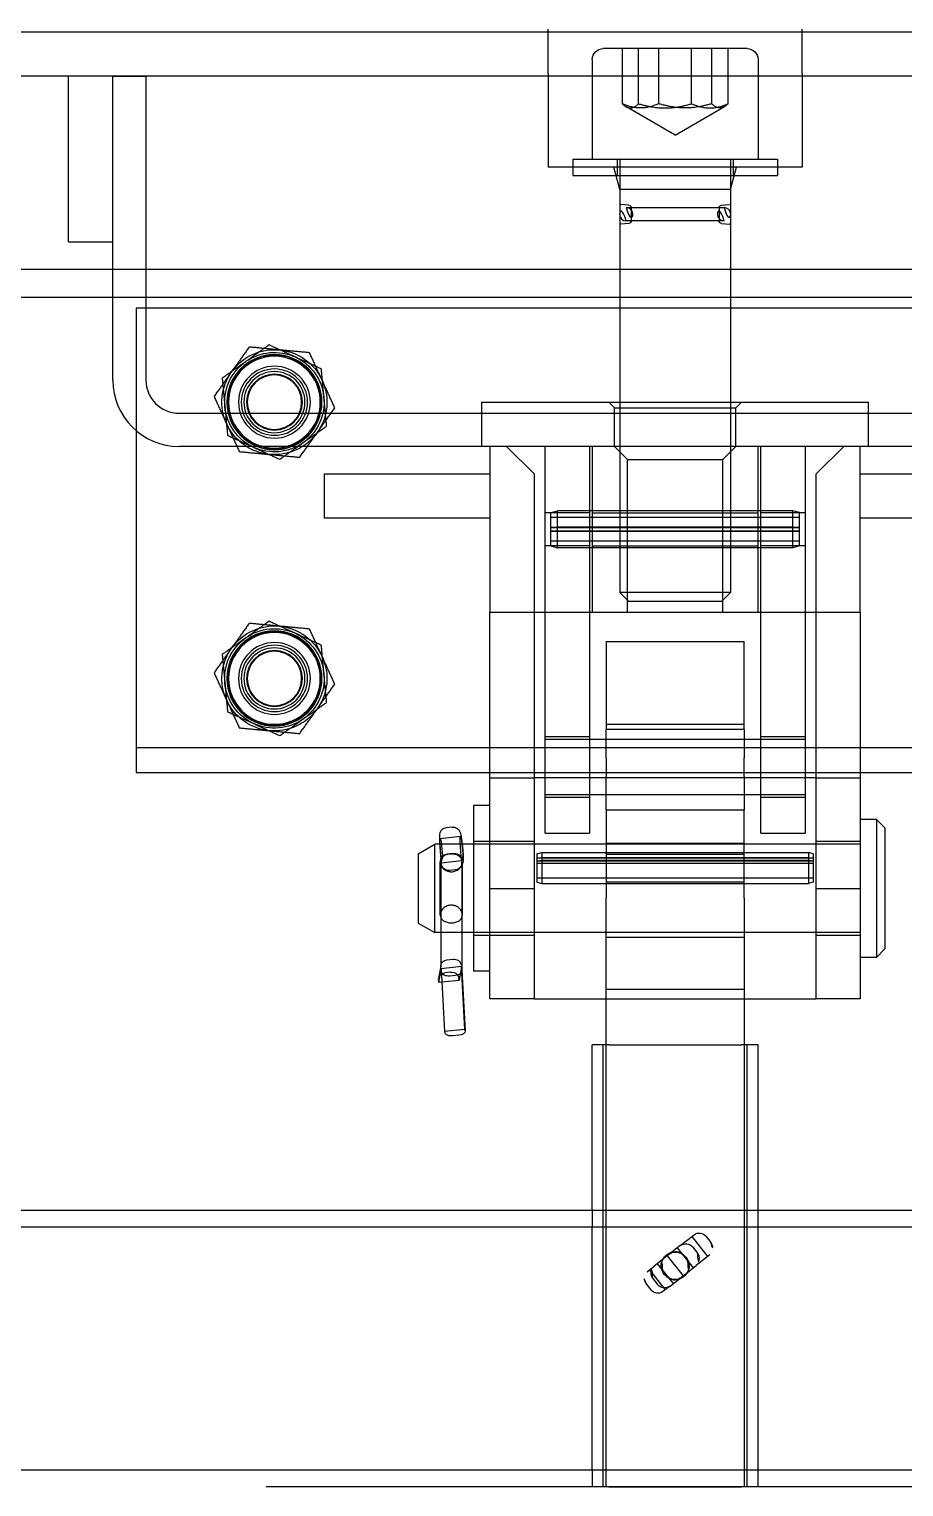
# Model space of a CAD drawing. Header units: millimetres. Extents: x 400408 to 401334, y 4543945 to 4544229.
# Drawn here: x 401236.2562 to 401236.4144, y 4543998.917 to 4543999.1807 of the extents above; entities that cross this region are included whole.
import ezdxf

# ---------------------------------------------------------------- set-up
doc = ezdxf.new("R2010")
doc.units = ezdxf.units.MM
doc.layers.add('görünüş prota', color=4, linetype='Continuous')
doc.layers.add('kiris prota', color=6, linetype='Continuous')

# ---------------------------------------------------------------- blocks, each defined once
blk = doc.blocks.new('Z317626Zaviranipudorys')
at = {"layer": 'görünüş prota', "color": 253, "ltscale": 12.25189876556396}
for p, q in [((463.0032519724082, 8945.488225658737), (463.0032519724082, 8953.488225658737)), ((509.0032519724082, 8945.488225658739), (509.0032519724082, 8953.488225658739)), ((471.0032519725646, 8947.98822565874), (471.0032519725683, 8929.98822565874)), ((473.0032519725646, 8949.98822565874), (499.0032519725646, 8949.98822565874)), ((476.4160564391314, 8939.988225658739), (476.4160564391314, 8949.98822565874)), ((479.3891429170253, 8939.988225658739), (479.3891429170253, 8949.98822565874)), ((483.0301654946743, 8939.98822565874), (483.0301654946743, 8949.98822565874)), ((488.9763384504622, 8939.98822565874), (488.9763384504622, 8949.98822565874)), ((492.6173610281112, 8939.98822565874), (492.6173610281112, 8949.98822565874)), ((495.5904475060015, 8949.98822565874), (495.5904475060051, 8939.98822565874)), ((501.0032519725683, 8947.98822565874), (501.0032519725683, 8929.98822565874)), ((463.0032519724118, 8945.488225658737), (463.0032519724118, 8928.488225658737)), ((509.0032519724118, 8945.488225658737), (509.0032519724118, 8928.488225658739)), ((486.0032519725683, 8934.321558992073), (477.0842171376644, 8939.470966154917)), ((486.0032519725683, 8934.321558992073), (494.9222868074721, 8939.470966154917)), ((504.5032519725683, 8929.98822565874), (467.5032519725683, 8929.98822565874)), ((467.5032519725683, 8929.98822565874), (467.5032519725683, 8926.988225658739)), ((475.5032519725683, 8929.98822565874), (475.5032519725683, 8926.988225658739)), ((476.0032519725683, 8929.888225658739), (476.0032519725683, 8921.950843653773)), ((496.0032519725683, 8929.888225658739), (496.0032519725683, 8921.950843653773)), ((496.5032519725683, 8929.98822565874), (496.5032519725683, 8926.98822565874)), ((504.5032519725683, 8929.98822565874), (504.5032519725683, 8926.98822565874)), ((463.0032519724118, 8928.488225658737), (509.0032519724118, 8928.488225658737)), ((504.5032519725683, 8926.98822565874), (467.5032519725683, 8926.98822565874)), ((476.0032519724118, 8924.488225658739), (474.9314552026844, 8928.488225658737)), ((496.0032519724118, 8924.488225658739), (497.0750487421319, 8928.488225658737)), ((476.0032519724118, 8924.488225658739), (496.0032519724118, 8924.488225658739)), ((476.0032519724118, 8924.488225658739), (476.0032519724118, 8905.488225658739)), ((496.0032519724118, 8924.488225658739), (496.0032519724118, 8905.488225658739)), ((477.5968298439402, 8921.628157420777), (476.1858208240155, 8921.751604714153)), ((494.4096741011963, 8921.628157420777), (495.8206831211173, 8921.751604714153)), ((494.8532519725668, 8921.188225658738), (477.1532519725661, 8921.188225658738)), ((478.0532519725675, 8921.130060071731), (478.0532519725675, 8918.846391245748)), ((493.953251972569, 8921.130060071731), (493.953251972569, 8918.846391245748)), ((476.0032519725683, 8918.025607663709), (476.0032519725683, 8905.488225658739)), ((477.5968298439402, 8918.348293896703), (476.1858208240155, 8918.224846603327)), ((477.1532519725661, 8918.78822565874), (494.8532519725668, 8918.78822565874)), ((494.4096741011963, 8918.348293896703), (495.8206831211173, 8918.224846603327)), ((496.0032519725683, 8918.025607663709), (496.0032519725683, 8905.488225658739)), ((476.0032519725683, 8905.488225658739), (476.0032519725683, 8885.98822565874)), ((496.0032519725683, 8905.488225658739), (496.0032519725683, 8885.98822565874)), ((388.5032519725683, 8902.988225658739), (462.2532519724191, 8902.988225658739)), ((462.2532519724191, 8902.988225658739), (468.2532519724191, 8902.988225658739)), ((468.2532519724191, 8902.988225658739), (476.0032519725683, 8902.98822565874)), ((476.0032519725683, 8902.98822565874), (496.0032519725683, 8902.98822565874)), ((496.0032519725683, 8902.98822565874), (583.5032519725683, 8902.98822565874)), ((583.5032519725683, 8902.98822565874), (583.5032519725683, 8818.98822565874)), ((460.2218789390135, 8885.98822565874), (451.0032519725683, 8885.98822565874)), ((451.0032519725683, 8884.488225658739), (451.0032519725683, 8885.98822565874)), ((467.3775497030583, 8885.98822565874), (460.2218789390135, 8885.98822565874)), ((521.0032519725683, 8885.98822565874), (467.3775497030583, 8885.98822565874)), ((475.0032519725683, 8884.98822565874), (474.0032519725683, 8885.98822565874)), ((497.0032519725683, 8884.98822565874), (475.0032519725683, 8884.98822565874)), ((475.0032519725683, 8877.98822565874), (475.0032519725683, 8884.98822565874)), ((476.0032519725683, 8885.98822565874), (476.0032519725683, 8851.52185065874)), ((496.0032519725683, 8885.98822565874), (496.0032519725683, 8851.52185065874)), ((497.0032519725683, 8884.98822565874), (498.0032519725683, 8885.98822565874)), ((497.0032519725683, 8877.98822565874), (497.0032519725683, 8884.98822565874)), ((521.0032519725683, 8877.98822565874), (521.0032519725683, 8885.98822565874)), ((451.0032519725683, 8878.488225658739), (451.0032519725683, 8884.488225658739)), ((451.0032519725683, 8877.988225658739), (451.0032519725683, 8878.488225658739)), ((451.0032519725683, 8877.988225658739), (452.5032519725683, 8877.988225658739)), ((452.5032519725683, 8877.988225658739), (519.5032519725683, 8877.98822565874)), ((452.5032519725683, 8847.988225658739), (452.5032519725683, 8877.988225658739)), ((455.5032519725683, 8877.988225658739), (460.5032519725683, 8872.988225658739)), ((462.5032519725683, 8877.988225658739), (462.5032519725683, 8847.98822565874)), ((470.5032519725683, 8847.98822565874), (470.5032519725683, 8877.98822565874)), ((471.0032519725683, 8847.988225658739), (471.0032519725683, 8877.988225658739)), ((477.3562519725674, 8875.63522565874), (475.0032519725683, 8877.988225658739)), ((494.6502519725691, 8875.63522565874), (497.0032519725683, 8877.98822565874)), ((501.0032519725683, 8877.98822565874), (501.0032519725683, 8847.98822565874)), ((501.5032519725683, 8877.988225658739), (501.5032519725683, 8847.98822565874)), ((509.5032519725683, 8847.98822565874), (509.5032519725683, 8877.98822565874)), ((511.5032519725683, 8872.98822565874), (516.5032519725683, 8877.98822565874)), ((519.5032519725683, 8877.98822565874), (519.5032519725683, 8847.98822565874)), ((519.5032519725683, 8877.98822565874), (521.0032519725683, 8877.98822565874)), ((494.6502519725691, 8875.63522565874), (477.3562519725674, 8875.63522565874)), ((477.3562519725674, 8847.988225658739), (477.3562519725674, 8875.63522565874)), ((494.6502519725691, 8847.98822565874), (494.6502519725691, 8875.63522565874)), ((452.5032519725683, 8872.988225658739), (422.5032519725683, 8872.988225658739)), ((460.5032519725683, 8847.988225658739), (460.5032519725683, 8872.988225658739)), ((511.5032519725683, 8872.98822565874), (511.5032519725683, 8847.98822565874)), ((549.5032519725683, 8872.98822565874), (519.5032519725683, 8872.98822565874)), ((549.5032519725683, 8872.98822565874), (549.5032519725683, 8864.98822565874)), ((463.5032519725683, 8866.016686627823), (464.703251972569, 8866.33822565874)), ((464.703251972569, 8859.638225658739), (464.703251972569, 8866.33822565874)), ((464.703251972569, 8866.33822565874), (507.3032519725675, 8866.338225658741)), ((507.3032519725675, 8859.63822565874), (507.3032519725675, 8866.338225658741)), ((508.5032519725683, 8866.016686627823), (507.3032519725675, 8866.338225658741)), ((422.5032519725683, 8864.988225658739), (452.5032519725683, 8864.988225658739)), ((462.5032519725683, 8865.98822565874), (470.5032519725683, 8865.98822565874)), ((463.5032519725683, 8859.959764689658), (463.5032519725683, 8866.016686627823)), ((463.5032519725683, 8865.138225658739), (508.5032519725683, 8865.13822565874)), ((501.0032519725683, 8865.98822565874), (471.0032519725683, 8865.988225658739)), ((501.5032519725683, 8865.98822565874), (509.5032519725683, 8865.98822565874)), ((508.5032519725683, 8859.959764689658), (508.5032519725683, 8866.016686627823)), ((519.5032519725683, 8864.98822565874), (549.5032519725683, 8864.98822565874)), ((464.703251972569, 8863.408092279697), (463.5032519725683, 8863.367792725541)), ((463.5032519725683, 8863.25769229607), (508.5032519725683, 8863.25769229607)), ((508.5032519725683, 8862.71875902141), (463.5032519725683, 8862.718759021409)), ((463.5032519725683, 8862.608658591938), (464.703251972569, 8862.568359037783)), ((463.5032519725683, 8860.83822565874), (508.5032519725683, 8860.83822565874)), ((507.3032519725675, 8863.408092279697), (464.703251972569, 8863.408092279697)), ((464.703251972569, 8862.568359037783), (507.3032519725675, 8862.568359037785)), ((508.5032519725683, 8863.367792725541), (507.3032519725675, 8863.408092279697)), ((507.3032519725675, 8862.568359037785), (508.5032519725683, 8862.608658591938)), ((462.5032519725683, 8859.98822565874), (470.5032519725683, 8859.98822565874)), ((463.5032519725683, 8859.959764689658), (464.703251972569, 8859.638225658739)), ((464.703251972569, 8859.638225658739), (507.3032519725675, 8859.63822565874)), ((501.0032519725683, 8859.98822565874), (471.0032519725683, 8859.988225658739)), ((501.5032519725683, 8859.98822565874), (509.5032519725683, 8859.98822565874)), ((508.5032519725683, 8859.959764689658), (507.3032519725675, 8859.63822565874)), ((476.0032519725683, 8851.52185065874), (496.0032519725683, 8851.52185065874)), ((477.5368769725683, 8849.98822565874), (476.0032519725683, 8851.52185065874)), ((494.4696269725682, 8849.98822565874), (496.0032519725683, 8851.52185065874)), ((452.5032519725683, 8847.988225658739), (452.5032519725683, 8797.988225658739)), ((519.5032519725683, 8847.98822565874), (452.5032519725683, 8847.988225658739)), ((460.5032519725683, 8797.988225658739), (460.5032519725683, 8847.988225658739)), ((462.5032519725683, 8847.98822565874), (462.5032519725683, 8807.98822565874)), ((470.5032519725683, 8807.98822565874), (470.5032519725683, 8847.98822565874)), ((494.4696269725682, 8849.98822565874), (477.5368769725683, 8849.98822565874)), ((501.5032519725683, 8847.98822565874), (501.5032519725683, 8807.98822565874)), ((509.5032519725683, 8807.98822565874), (509.5032519725683, 8847.98822565874)), ((511.5032519725683, 8847.98822565874), (511.5032519725683, 8797.98822565874)), ((519.5032519725683, 8797.98822565874), (519.5032519725683, 8847.98822565874)), ((473.5032519725683, 8832.789212646412), (473.5032519725683, 8842.695924246076)), ((498.5032519725683, 8842.695924246076), (473.5032519725683, 8842.695924246076)), ((498.5032519725683, 8842.695924246076), (498.5032519725683, 8832.789212646412)), ((473.5032519725683, 8826.770554966344), (473.5032519725683, 8832.789212646412)), ((498.5032519725683, 8832.789212646412), (498.5032519725683, 8826.770554966346)), ((498.5032519725683, 8827.695924246078), (473.5032519725683, 8827.695924246078)), ((473.5032519725683, 8826.770554966344), (498.5032519725683, 8826.770554966346)), ((473.5032519725683, 8826.770554966344), (473.5032519725683, 8824.98822565874)), ((498.5032519725683, 8824.98822565874), (498.5032519725683, 8826.770554966344)), ((470.5032519725683, 8825.48822565874), (462.5032519725683, 8825.48822565874)), ((470.5032519725719, 8824.98822565874), (462.5032519725683, 8824.988225658739)), ((501.5032519725683, 8824.98822565874), (470.5032519725719, 8824.98822565874)), ((473.5032519725683, 8824.98822565874), (473.5032519725683, 8821.65044619775)), ((498.5032519725683, 8821.65044619775), (498.5032519725683, 8824.98822565874)), ((509.5032519725683, 8825.48822565874), (501.5032519725683, 8825.48822565874)), ((509.5032519725683, 8824.98822565874), (501.5032519725683, 8824.98822565874)), ((583.5032519725719, 8823.488225658737), (388.5032519725719, 8823.488225658733)), ((473.5032519725683, 8818.229848928195), (473.5032519725683, 8821.65044619775)), ((498.5032519725683, 8821.65044619775), (498.5032519725683, 8818.229848928197)), ((452.5032519725719, 8818.98822565874), (388.5032519725719, 8818.988225658739)), ((460.5032519725719, 8818.98822565874), (452.5032519725719, 8818.98822565874)), ((462.5032519725683, 8818.98822565874), (460.5032519725719, 8818.98822565874)), ((509.5032519725719, 8818.98822565874), (462.5032519725683, 8818.98822565874)), ((511.5032519725719, 8818.98822565874), (509.5032519725719, 8818.98822565874)), ((519.5032519725683, 8818.98822565874), (511.5032519725719, 8818.98822565874)), ((583.5032519725683, 8818.98822565874), (519.5032519725683, 8818.98822565874)), ((460.5032519725683, 8817.98822565874), (452.5032519725683, 8817.988225658739)), ((460.5032519725719, 8817.98822565874), (462.5032519725719, 8817.98822565874)), ((462.5032519725719, 8817.98822565874), (509.5032519725719, 8817.98822565874)), ((473.5032519725683, 8818.229848928195), (473.5032519725683, 8814.98822565874)), ((498.5032519725683, 8814.98822565874), (498.5032519725683, 8818.229848928197)), ((509.5032519725719, 8817.98822565874), (511.5032519725683, 8817.98822565874)), ((519.5032519725683, 8817.98822565874), (511.5032519725683, 8817.98822565874)), ((470.5032519725719, 8814.98822565874), (462.5032519725683, 8814.98822565874)), ((470.5032519725683, 8814.48822565874), (462.5032519725683, 8814.48822565874)), ((501.5032519725683, 8814.98822565874), (470.5032519725719, 8814.98822565874)), ((473.5032519725683, 8814.98822565874), (473.5032519725683, 8812.229848928195)), ((498.5032519725683, 8812.229848928197), (498.5032519725683, 8814.98822565874)), ((509.5032519725683, 8814.98822565874), (501.5032519725683, 8814.98822565874)), ((509.5032519725683, 8814.48822565874), (501.5032519725683, 8814.48822565874)), ((473.5032519725683, 8796.229848928197), (473.5032519725683, 8812.229848928197)), ((498.5032519725683, 8812.229848928197), (473.5032519725683, 8812.229848928195)), ((498.5032519725683, 8812.229848928197), (498.5032519725683, 8796.229848928197)), ((519.5032519725683, 8812.98822565874), (522.5032519725683, 8812.98822565874)), ((522.5032519725683, 8812.98822565874), (522.5032519725719, 8782.98822565874)), ((448.0032519725719, 8808.888225658739), (449.6032519725704, 8810.48822565874)), ((448.0032519725719, 8787.08822565874), (448.0032519725719, 8808.888225658739)), ((449.6032519725704, 8810.48822565874), (449.6032519725704, 8785.488225658739)), ((449.6032519725704, 8810.488225658739), (452.5032519725719, 8810.488225658739)), ((526.3297472939339, 8809.072315296313), (527.4308033718189, 8808.959532604858)), ((452.5032519725683, 8806.488225658739), (460.5032519725683, 8806.488225658739)), ((452.5032519725719, 8805.988225658739), (460.5032519725683, 8805.988225658739)), ((460.5032519725683, 8805.988225658739), (473.5032519725683, 8805.98822565874)), ((470.5032519725683, 8807.98822565874), (462.5032519725683, 8807.98822565874)), ((498.5032519725683, 8806.195924246078), (473.5032519725683, 8806.195924246078)), ((473.5032519725683, 8805.98822565874), (498.5032519725683, 8805.98822565874)), ((498.5032519725683, 8805.98822565874), (511.5032519725683, 8805.98822565874)), ((509.5032519725683, 8807.98822565874), (501.5032519725683, 8807.98822565874)), ((511.5032519725683, 8806.48822565874), (519.5032519725683, 8806.48822565874)), ((511.5032519725683, 8805.98822565874), (522.5032519725683, 8805.98822565874)), ((519.5032519725683, 8806.48822565874), (522.5032519725683, 8806.48822565874)), ((522.5032519725683, 8805.98822565874), (524.5322016414757, 8805.98822565874)), ((524.5322016414757, 8805.98822565874), (528.6001474357472, 8805.98822565874)), ((524.6681585094266, 8802.954705700442), (524.8797337177348, 8806.376317918513)), ((524.8566701895761, 8807.363524665718), (528.5268571158667, 8806.987582360876)), ((528.5499206440254, 8806.000375613672), (528.3383454357136, 8802.578763395599)), ((528.6124627260579, 8806.170544950272), (528.4178531119978, 8803.28948522166)), ((528.6001474357472, 8805.98822565874), (529.5032519725683, 8805.98822565874)), ((529.5032519725719, 8789.98822565874), (529.5032519725683, 8805.98822565874)), ((532.5032519725683, 8804.256174851173), (529.5032519725719, 8805.98822565874)), ((461.0032519725719, 8804.25476997289), (461.9032519725697, 8804.495924246077)), ((461.0032519725719, 8804.25476997289), (461.0032519725719, 8799.137078519265)), ((461.9032519725697, 8803.608829923916), (461.0032519725719, 8803.444078003053)), ((511.0032519725719, 8803.495924246077), (461.0032519725719, 8803.495924246077)), ((461.0032519725719, 8802.924455294282), (461.9032519725697, 8803.040236214136)), ((461.0032519725719, 8802.925649324687), (511.0032519725719, 8802.925649324688)), ((461.9032519725697, 8804.495924246077), (461.9032519725697, 8798.895924246077)), ((510.1032519725704, 8804.495924246077), (461.9032519725697, 8804.495924246077)), ((510.1032519725704, 8803.608829923916), (461.9032519725697, 8803.608829923916)), ((461.9032519725697, 8803.040236214136), (510.1032519725704, 8803.040236214138)), ((498.5032519725683, 8804.195924246078), (473.5032519725683, 8804.195924246076)), ((510.1032519725704, 8804.495924246077), (510.1032519725704, 8798.895924246077)), ((511.0032519725683, 8804.25476997289), (510.1032519725704, 8804.495924246077)), ((511.0032519725719, 8803.444078003053), (510.1032519725704, 8803.608829923916)), ((510.1032519725704, 8803.040236214138), (511.0032519725719, 8802.924455294282)), ((511.0032519725719, 8804.25476997289), (511.0032519725719, 8799.137078519267)), ((524.4565833011147, 8803.719150615465), (524.6681585094266, 8802.954705700442)), ((524.5032519725719, 8793.209716769461), (524.5032519725719, 8802.76673454802)), ((524.6681585094266, 8802.954705700442), (528.3383454357136, 8802.578763395599)), ((526.1870996608741, 8804.294885094743), (527.2881557387591, 8804.18210240329)), ((528.3383454357136, 8802.578763395599), (528.1267702274017, 8803.343208310624)), ((528.4190927296877, 8803.326230393013), (528.4190927296877, 8803.307836897759)), ((528.4190927296877, 8803.307836897759), (528.4190927296877, 8802.294008640018)), ((528.5032519725719, 8793.209716769461), (528.5032519725683, 8802.76673454802)), ((532.5032519725683, 8804.25617485117), (532.5032519725719, 8791.720276466309)), ((511.0032519725719, 8802.560124796973), (461.0032519725719, 8802.560124796972)), ((524.5031171452902, 8802.495179740392), (524.6891407303701, 8802.07749534779)), ((524.5874112154488, 8802.555957563869), (524.5874112154488, 8802.30591171032)), ((524.5874112154488, 8802.30591171032), (524.5874112154488, 8802.29400864002)), ((524.5874112154488, 8802.29400864002), (524.5874112154488, 8789.98822565874)), ((525.7183482063774, 8801.35136669275), (526.819404284266, 8801.238584001298)), ((528.4190927296877, 8802.294008640018), (528.4190927296877, 8789.98822565874)), ((460.5032519725683, 8797.988225658739), (452.5032519725683, 8797.988225658739)), ((452.5032519725683, 8797.988225658739), (452.5032519725719, 8777.98822565874)), ((460.5032519725683, 8777.98822565874), (460.5032519725683, 8797.988225658739)), ((511.0032519725719, 8799.895924246077), (461.0032519725719, 8799.895924246077)), ((461.0032519725719, 8799.137078519265), (461.9032519725697, 8798.895924246077)), ((510.1032519725704, 8798.895924246077), (461.9032519725697, 8798.895924246077)), ((498.5032519725683, 8799.195924246078), (473.5032519725683, 8799.195924246078)), ((511.0032519725683, 8799.137078519267), (510.1032519725704, 8798.895924246077)), ((519.5032519725683, 8797.98822565874), (511.5032519725683, 8797.98822565874)), ((511.5032519725683, 8797.98822565874), (511.5032519725683, 8777.98822565874)), ((519.5032519725683, 8777.98822565874), (519.5032519725683, 8797.98822565874)), ((452.5032519725719, 8789.98822565874), (460.5032519725719, 8789.98822565874)), ((460.5032519725719, 8789.98822565874), (473.5032519725719, 8789.98822565874)), ((473.5032519725719, 8789.98822565874), (498.5032519725719, 8789.98822565874)), ((498.5032519725719, 8789.98822565874), (511.5032519725683, 8789.98822565874)), ((511.5032519725683, 8789.98822565874), (522.5032519725683, 8789.98822565874)), ((522.5032519725683, 8789.98822565874), (529.5032519725719, 8789.98822565874)), ((524.5874112154488, 8789.98822565874), (524.5874112154488, 8783.142588408104)), ((528.4190927296877, 8789.98822565874), (528.4190927296877, 8783.912861237248)), ((532.5032519725683, 8791.720276466309), (529.5032519725719, 8789.98822565874)), ((448.0032519725719, 8787.08822565874), (449.6032519725704, 8785.488225658739)), ((452.5032519725683, 8789.488225658739), (460.5032519725719, 8789.488225658739)), ((498.5032519725683, 8789.195924246078), (473.5032519725719, 8789.195924246078)), ((511.5032519725683, 8789.48822565874), (519.5032519725683, 8789.48822565874)), ((519.5032519725683, 8789.48822565874), (522.5032519725719, 8789.48822565874)), ((449.6032519725704, 8785.488225658739), (452.5032519725719, 8785.488225658739)), ((527.2881557387591, 8785.068066846172), (526.1870996608741, 8785.180849537623)), ((519.5032519725719, 8782.98822565874), (522.5032519725719, 8782.98822565874)), ((524.5874112154488, 8783.159271902354), (523.9959760976999, 8772.166985247695)), ((524.0557132782342, 8772.457894012045), (524.6681585094266, 8783.84067014332)), ((524.5883075669772, 8783.175931300135), (524.5874112154488, 8783.159271902354)), ((524.6681585094266, 8783.84067014332), (525.0864548502504, 8781.319676180774)), ((524.6681585094266, 8783.84067014332), (528.3383454357136, 8783.46472783848)), ((525.0864548502504, 8781.319676180774), (525.1376278623648, 8781.733451429098)), ((525.7183482063774, 8782.23733113563), (526.819404284266, 8782.124548444177)), ((526.5753974416039, 8782.840651296923), (527.6764535194889, 8782.727868605469)), ((528.3383454357136, 8783.46472783848), (527.7259002045248, 8772.081951707203)), ((528.7566417765411, 8780.943733875933), (528.3383454357136, 8783.46472783848)), ((528.4045937565897, 8784.0888211511), (528.4190927296877, 8784.001438546764)), ((528.4190927296877, 8784.001438546764), (528.8007827782712, 8781.701063874254)), ((473.5032519725719, 8779.695924246078), (498.5032519725719, 8779.695924246078)), ((525.0864548502504, 8781.319676180774), (528.2057406391141, 8781.00016343865)), ((528.2057406391141, 8781.00016343865), (528.7566417765411, 8780.943733875933)), ((528.8078147886554, 8781.357509124255), (528.7566417765411, 8780.943733875933)), ((452.5032519725719, 8777.98822565874), (460.5032519725683, 8777.98822565874)), ((473.5032519725719, 8777.98822565874), (460.5032519725719, 8777.98822565874)), ((498.5032519725719, 8777.98822565874), (473.5032519725719, 8777.98822565874)), ((511.5032519725719, 8777.98822565874), (498.5032519725719, 8777.98822565874)), ((511.5032519725683, 8777.98822565874), (519.5032519725683, 8777.98822565874)), ((524.0045402661162, 8772.228988789058), (524.0557132782342, 8772.457894012045)), ((524.0557132782342, 8772.457894012045), (527.7259002045248, 8772.081951707203)), ((525.1359015352828, 8771.41210182884), (526.2369576131678, 8771.29931913739)), ((527.7259002045248, 8772.081951707203), (527.6747271924069, 8771.853046484217))]:
    blk.add_line(p, q, dxfattribs=at)
at = {"layer": 'görünüş prota', "color": 253}
for p, q in [((473.5032519725683, 8796.229848928197), (473.5032519725683, 8769.695924246076)), ((498.5032519725683, 8769.695924246078), (498.5032519725683, 8796.229848928197)), ((471.0032519725683, 8769.695924246078), (474.0032519725683, 8769.695924246078)), ((471.0032519725719, 8689.695924246078), (471.0032519725683, 8769.695924246078)), ((498.0032519725719, 8769.69592424608), (474.0032519725719, 8769.695924246078)), ((498.0032519725719, 8769.69592424608), (501.0032519725719, 8769.69592424608)), ((501.0032519725719, 8739.695924246078), (501.0032519725683, 8769.69592424608)), ((501.0032519725719, 8739.695924246078), (501.0032519725719, 8736.695924246078)), ((501.0032519725719, 8692.695924246078), (501.0032519725719, 8736.695924246078)), ((482.8198756982638, 8733.087415879001), (481.9649167177922, 8732.004159149637)), ((485.0811273597392, 8733.353763252706), (489.7752398536431, 8729.64894100399)), ((486.925376585401, 8726.03808523945), (482.231264091497, 8729.742907488164)), ((490.0415872273479, 8727.387689342517), (489.1866282468764, 8726.304432613155)), ((501.0032519725719, 8692.695924246078), (501.0032519725719, 8689.695924246078)), ((471.0032519725719, 8689.695924246078), (474.0032519725719, 8689.695924246078)), ((498.0032519725719, 8689.695924246078), (474.0032519725719, 8689.695924246078)), ((498.0032519725719, 8689.695924246078), (501.0032519725719, 8689.695924246078))]:
    blk.add_line(p, q, dxfattribs=at)
at = {"layer": 'görünüş prota', "color": 253, "ltscale": 11.72831344604492}
for p, q in [((473.0032519725719, 8689.695924246078), (473.0032519725719, 8769.695924246078)), ((473.5032519725683, 8769.695924246076), (473.5032519725719, 8689.695924246076)), ((498.5032519725719, 8689.695924246078), (498.5032519725683, 8769.695924246078)), ((499.0032519725719, 8689.695924246078), (499.0032519725719, 8769.69592424608))]:
    blk.add_line(p, q, dxfattribs=at)
at = {"layer": 'görünüş prota', "color": 253, "ltscale": 0.2388528436422348}
for p, q in [((480.4149907839892, 8734.985468204672), (479.560031803514, 8733.90221147531)), ((491.2435256283279, 8726.439061005358), (490.3885666478527, 8725.355804275996))]:
    blk.add_line(p, q, dxfattribs=at)
at = {"layer": 'görünüş prota', "color": 253, "ltscale": 0.7964094877243042}
for p, q in [((482.986787850059, 8735.006718017188), (480.1369245818205, 8731.395862252646)), ((485.6227557244201, 8732.92628376247), (482.7728924561779, 8729.315427997928)), ((487.4281836066912, 8731.501352128347), (484.578320338449, 8727.890496363807)), ((489.2336114889622, 8730.076420494228), (486.38374822072, 8726.465564729686)), ((490.6666328500214, 8728.94541022802), (487.8167695817829, 8725.33455446348))]:
    blk.add_line(p, q, dxfattribs=at)
at = {"layer": 'görünüş prota', "color": 253, "ltscale": 1.534270286560059}
for p, q in [((485.0811273597392, 8733.353763252706), (482.5925952261896, 8735.317834038608)), ((479.742731957951, 8731.706978274065), (482.231264091497, 8729.742907488164))]:
    blk.add_line(p, q, dxfattribs=at)
at = {"layer": 'görünüş prota', "color": 253, "ltscale": 0.7925618290901184}
for p, q in [((491.0608254738909, 8728.634294206602), (489.7752398536431, 8729.64894100399)), ((486.925376585401, 8726.038085239448), (488.2109622056523, 8725.02343844206))]:
    blk.add_line(p, q, dxfattribs=at)
at = {"layer": 'görünüş prota', "color": 253, "ltscale": 12.25189876556396}
for centre, radius in [((558.5032519725683, 8885.98822565874), 8.6), ((558.5032519725719, 8885.98822565874), 8.499999999999982), ((558.5032519725719, 8885.98822565874), 8.299999999999981), ((558.5032519725683, 8885.98822565874), 6.500000000000031), ((558.5032519725719, 8885.98822565874), 6.000215285389216), ((558.5032519725683, 8885.98822565874), 6), ((558.5032519725683, 8885.98822565874), 5.526392499999998), ((558.5032519725719, 8885.98822565874), 5.052999999999988), ((558.5032519725719, 8885.98822565874), 4.926462500000002), ((558.5032519725719, 8835.98822565874), 8.6), ((558.5032519725719, 8835.98822565874), 8.499999999999982), ((558.5032519725719, 8835.98822565874), 8.299999999999981), ((558.5032519725719, 8835.98822565874), 6.500000000000031), ((558.5032519725719, 8835.98822565874), 6.000215285389216), ((558.5032519725719, 8835.98822565874), 6), ((558.5032519725719, 8835.98822565874), 5.526392499999998), ((558.5032519725719, 8835.98822565874), 5.052999999999988), ((558.5032519725719, 8835.98822565874), 4.926462500000002)]:
    blk.add_circle(centre, radius, dxfattribs=at)
for centre, radius, start, end in [((473.0032519725646, 8947.98822565874), 2.000000000000004, 90, 180), ((499.0032519725683, 8947.98822565874), 2.000000000000004, 0, 90), ((475.9032519725661, 8929.888225658739), 0.1000000000000002, 0, 90), ((496.1032519725668, 8929.888225658739), 0.1000000000000002, 90, 180), ((476.203251972569, 8921.950843653773), 0.2000000000000003, 180, 264.9999999999238), ((477.5532519725675, 8921.130060071731), 0.5000000000000009, 0, 85.00000000013146), ((494.453251972569, 8921.130060071731), 0.5000000000000009, 94.99999999986855, 180), ((495.8032519725675, 8921.950843653773), 0.2000000000000004, 275.0000000000762, 0), ((477.1532519725661, 8919.98822565874), 1.199999999999997, 90, 270), ((477.1532519725661, 8919.98822565874), 1.199999999999997, 270, 90), ((477.5532519725675, 8918.846391245748), 0.5000000000000009, 274.9999999998685, 0), ((494.8532519725668, 8919.98822565874), 1.199999999999997, 90, 270), ((494.453251972569, 8918.846391245748), 0.5000000000000009, 180, 265.0000000001314), ((494.8532519725668, 8919.98822565874), 1.199999999999997, 270, 90), ((476.203251972569, 8918.025607663709), 0.2000000000000004, 95.0000000000762, 180), ((495.8032519725675, 8918.025607663709), 0.2000000000000003, 0, 84.9999999999238), ((558.5032519725683, 8885.98822565874), 9.500000000000028, 95.39659393154648, 155.396593931558), ((558.5032519725683, 8885.98822565874), 9.500000000000027, 35.39659393153052, 95.39659393154648), ((558.5032519725719, 8885.98822565874), 8.999999999999984, 114.6738956196776, 174.6738956195881), ((558.5032519725719, 8885.98822565874), 8.999999999999984, 54.67389561971514, 114.6738956196776), ((558.5032519725719, 8885.98822565874), 8.99999999999998, 354.6738956195881, 54.67389561971514), ((558.5032519725683, 8885.98822565874), 9.50000000000003, 155.396593931558, 215.3965939315305), ((558.5032519725683, 8885.98822565874), 9.50000000000003, 335.396593931558, 35.39659393153052), ((558.5032519725719, 8885.98822565874), 8.999999999999977, 174.6738956195881, 234.6738956197151), ((558.5032519725719, 8885.98822565874), 8.999999999999988, 294.6738956196775, 354.6738956195881), ((558.5032519725683, 8885.98822565874), 9.500000000000027, 275.3965939315464, 335.396593931558), ((558.5032519725683, 8885.98822565874), 9.500000000000032, 215.3965939315305, 275.3965939315464), ((558.5032519725719, 8885.98822565874), 8.99999999999998, 234.6738956197151, 294.6738956196775), ((558.5032519725719, 8835.98822565874), 9.500000000000028, 95.39659393154648, 155.396593931558), ((558.5032519725719, 8835.98822565874), 8.999999999999984, 54.67389561971514, 114.6738956196776), ((558.5032519725719, 8835.98822565874), 9.500000000000027, 35.39659393153052, 95.39659393154648), ((558.5032519725719, 8835.98822565874), 8.999999999999984, 114.6738956196776, 174.6738956195881), ((558.5032519725719, 8835.98822565874), 8.99999999999998, 354.6738956195881, 54.67389561971514), ((558.5032519725719, 8835.98822565874), 9.50000000000003, 155.396593931558, 215.3965939315305), ((558.5032519725719, 8835.98822565874), 9.50000000000003, 335.396593931558, 35.39659393153052), ((558.5032519725719, 8835.98822565874), 8.999999999999977, 174.6738956195881, 234.6738956197151), ((558.5032519725719, 8835.98822565874), 8.999999999999988, 294.6738956196775, 354.6738956195881), ((558.5032519725719, 8835.98822565874), 9.500000000000027, 275.3965939315464, 335.396593931558), ((558.5032519725719, 8835.98822565874), 9.500000000000032, 215.3965939315305, 275.3965939315464), ((558.5032519725719, 8835.98822565874), 8.99999999999998, 234.6738956197151, 294.6738956196775)]:
    blk.add_arc(centre, radius, start, end, dxfattribs=at)
at = {"layer": 'görünüş prota', "color": 253}
for centre, radius, start, end in [((483.2287162353823, 8731.006707005754), 1.609999999999996, 141.7177783516316, 231.7177783516638), ((484.0836752158539, 8732.089963735116), 1.609999999999996, 51.71777835166382, 141.7177783516316), ((486.0032519725719, 8729.695924246078), 2.50000000000001, 28.64386028615297, 74.79169641737874), ((488.7777877097578, 8728.385141486402), 1.609999999999996, 321.7177783516315, 51.71777835166382), ((486.0032519725719, 8729.695924246078), 2.500000000000019, 208.6438602861072, 254.7916964173787), ((487.9228287292863, 8727.301884757038), 1.609999999999996, 231.7177783516638, 321.7177783516315)]:
    blk.add_arc(centre, radius, start, end, dxfattribs=at)
at = {"layer": 'görünüş prota', "color": 253, "ltscale": 1.011190414428711}
for radius, start, end in [(2.500000000000004, 74.79169641737874, 208.6438602861072), (2.500000000000002, 254.7916964173787, 28.64386028615297)]:
    blk.add_arc((486.0032519725719, 8729.695924246078), radius, start, end, dxfattribs=at)
at = {"layer": 'görünüş prota', "color": 253, "ltscale": 0.4447982907295227}
for centre, radius, start, end in [((485.8891030981249, 8730.665032100995), 1.609999999999996, 51.71777835166382, 141.7177783516316), ((485.0341441176497, 8729.581775371633), 1.609999999999995, 141.7177783516316, 231.7177783516638), ((486.9723598274868, 8729.810073120523), 1.609999999999996, 321.7177783516315, 51.71777835166382), ((486.1174008470152, 8728.72681639116), 1.609999999999996, 231.7177783516638, 321.7177783516315)]:
    blk.add_arc(centre, radius, start, end, dxfattribs=at)
at = {"layer": 'görünüş prota', "color": 253, "ltscale": 12.25189876556396}
for centre, major_axis, ratio, start_param, end_param in [((524.6681585094266, 8805.52315422843), (0.1885116801546814, 1.84037043728844), 0.07567341189764924, 5.202158689702234, 9.23325210533406), ((528.3383454357136, 8805.147211923588), (-0.1885116801546813, -1.840370437288439), 0.07567341189764923, 2.060566036113393, 6.091659451745577), ((526.0230366518008, 8803.464307095577), (1.294690058487467, -0.04367705032587766), 0.6486500675857395, 1.465644432725638, 3.036440759520644), ((527.1240927296894, 8803.351524404126), (-1.294690058487467, 0.04367705032586749), 0.6486500675857381, 3.119713594060022, 4.607237086315351), ((527.1240927296894, 8803.351524404126), (-1.294690058487467, 0.04367705032586749), 0.6486500675857381, 3.036440759520631, 3.119713594060022), ((525.8824112154507, 8802.58125157498), (1.269312860996084, 0.2698783253729811), 0.950988721968512, 2.815054542110142, 3.341099811470409), ((525.8824112154507, 8802.58125157498), (1.269312860996084, 0.2698783253729811), 0.950988721968512, 3.341099811470409, 4.385850868904979), ((526.9834672933357, 8802.468468883528), (-1.269312860996075, -0.269878325373023), 0.9509887219685121, 1.244258215315153, 2.815054542110117), ((526.0230366518008, 8784.00751414936), (1.291370169594535, 0.1064079933868004), 0.9105719230238576, 1.368875210283958, 2.939671537079015), ((527.1240927296894, 8783.894731457907), (-1.291370169594535, -0.1064079933868065), 0.910571923023857, 3.066702490677901, 4.510467863873822), ((525.8824112154507, 8783.124458628761), (1.294775892727637, -0.03480724895429795), 0.692132698784744, 3.033166043590224, 3.16019699719), ((525.8824112154507, 8783.124458628761), (1.294775892727637, -0.03480724895429795), 0.692132698784744, 3.16019699719, 4.603962370385034), ((526.4221932865694, 8781.601871622403), (-1.277533413813983, -0.2119749433041077), 0.9608992777063451, 4.435577700962354, 6.006374027757319), ((526.9834672933357, 8783.011675937309), (-1.294775892727637, 0.03480724895429783), 0.6921326987847439, 1.462369716795241, 3.033166043590224), ((527.5232493644544, 8781.48908893095), (1.277533413813972, 0.211974943304173), 0.9608992777063506, 1.000780908391471e-13, 1.293985047372586), ((527.1240927296894, 8783.894731457907), (-1.291370169594535, -0.1064079933868065), 0.910571923023857, 2.939671537079009, 3.066702490677902), ((527.5232493644544, 8781.48908893095), (1.277533413813846, 0.2119749433047034), 0.9608992777063367, 6.006374027756837, 6.28318530717925), ((525.2891056903172, 8772.097408982363), (-1.293129592617309, 0.069576265330734), 0.5369511172926282, 4.450776657602579e-14, 1.480974060394997), ((525.2891056903172, 8772.097408982372), (-1.293129592617987, 0.06957626532004245), 0.5369511172923827, 6.193363040775649, 6.283185307175454), ((526.3901617682059, 8771.984626290912), (1.293129592617313, -0.06957626533072801), 0.53695111729263, 4.622566713984861, 6.193363040779763)]:
    blk.add_ellipse(centre, major_axis=major_axis, ratio=ratio, start_param=start_param, end_param=end_param, dxfattribs=at)
at = {"layer": 'görünüş prota', "color": 253, "ltscale": 0.4378039538860321}
for centre, major_axis, ratio, start_param, end_param in [((481.5951430823043, 8734.054034521017), (0.9974521438846059, 1.263799517589706), 0.9338129045735883, 0, 1.570796326794866), ((480.7401841018327, 8732.970777791656), (-0.9974521438846051, -1.263799517589709), 0.9338129045735876, 4.712388980384733, 6.283185307179467), ((490.0633733300056, 8727.370494689012), (0.9974521438846051, 1.263799517589708), 0.9338129045735863, 4.712388980384734, 6.28318530717947), ((489.2084143495376, 8726.28723795965), (-0.9974521438846045, -1.263799517589716), 0.9338129045735881, 0, 1.570796326794862)]:
    blk.add_ellipse(centre, major_axis=major_axis, ratio=ratio, start_param=start_param, end_param=end_param, dxfattribs=at)
at = {"layer": 'görünüş prota', "color": 253, "ltscale": 12.25189876556396}
for points, weights in [([(476.4160564391314, 8939.988225658739), (477.9025996780765, 8938.571558992073), (479.3891429170253, 8939.988225658739)], [1, 1.154700538379247, 1]), ([(483.0301654946743, 8939.98822565874), (479.7231109669046, 8938.571558992073), (476.4160564391314, 8939.988225658739)], [1, 1.154700538379253, 1]), ([(479.3891429170253, 8939.988225658739), (484.1827406837401, 8938.571558992073), (488.9763384504622, 8939.98822565874)], [1, 1.154700538379248, 1]), ([(492.6173610281112, 8939.98822565874), (487.8237632613927, 8938.571558992073), (483.0301654946743, 8939.98822565874)], [1, 1.15470053837925, 1]), ([(488.9763384504622, 8939.98822565874), (492.2833929782356, 8938.571558992073), (495.5904475060015, 8939.98822565874)], [1, 1.154700538379247, 1]), ([(495.5904475060015, 8939.98822565874), (494.10390426706, 8938.571558992073), (492.6173610281112, 8939.98822565874)], [1, 1.154700538379253, 1]), ([(550.0244382674064, 8891.99736188229), (554.746174005897, 8894.166511857717), (559.4679097443841, 8896.33566183314)], [1, 1.154700538379252, 1]), ([(552.1492688652907, 8894.930274193935), (555.075550770358, 8895.206713763415), (557.6097852387866, 8895.446117453195)], [1, 1.037954849302047, 1]), ([(557.6097852387866, 8895.446117453195), (560.1440197072116, 8895.685521142977), (563.0703016122789, 8895.961960712459)], [1, 1.037954849302047, 1]), ([(559.4679097443841, 8896.33566183314), (563.7073165969632, 8893.331093721366), (567.946723449546, 8890.326525609591)], [1, 1.154700538379254, 1]), ([(563.0703016122789, 8895.961960712459), (564.7728462545965, 8893.565946028772), (566.2472931659213, 8891.490936444861)], [1, 1.03795484930204, 1]), ([(549.8657440454335, 8889.943406667076), (550.9255316025374, 8892.257819940769), (552.1492688652907, 8894.930274193935)], [1, 1.03795484930204, 1]), ([(547.58221922558, 8884.956539140218), (548.8059564883333, 8887.628993393382), (549.8657440454335, 8889.943406667076)], [1, 1.037954849302043, 1]), ([(549.0597804955942, 8881.64992570789), (549.5421093815021, 8886.82364379509), (550.0244382674064, 8891.99736188229)], [1, 1.154700538379254, 1]), ([(566.2472931659213, 8891.490936444861), (567.7217400772424, 8889.41592686095), (569.4242847195565, 8887.019912177264)], [1, 1.037954849302045, 1]), ([(567.946723449546, 8890.326525609591), (567.464394563638, 8885.15280752239), (566.9820656777301, 8879.979089435192)], [1, 1.15470053837925, 1]), ([(550.7592107792188, 8880.48551487262), (549.2847638678941, 8882.560524456532), (547.58221922558, 8884.956539140218)], [1, 1.037954849302038, 1]), ([(569.4242847195565, 8887.019912177264), (568.2005474568068, 8884.347457924097), (567.140759899703, 8882.033044650405)], [1, 1.037954849302041, 1]), ([(567.140759899703, 8882.033044650405), (566.0809723425991, 8879.718631376712), (564.8572350798495, 8877.046177123546)], [1, 1.037954849302051, 1]), ([(557.538594200756, 8875.640789484341), (553.2991873481733, 8878.645357596115), (549.0597804955942, 8881.64992570789)], [1, 1.154700538379253, 1]), ([(553.9362023328576, 8876.014490605023), (552.2336576905436, 8878.410505288708), (550.7592107792188, 8880.48551487262)], [1, 1.037954849302024, 1]), ([(566.9820656777301, 8879.979089435192), (562.2603299392431, 8877.809939459767), (557.538594200756, 8875.640789484341)], [1, 1.15470053837925, 1]), ([(564.8572350798495, 8877.046177123546), (561.9309531747786, 8876.769737554067), (559.3967187063536, 8876.530333864286)], [1, 1.037954849302029, 1]), ([(559.3967187063536, 8876.530333864286), (556.8624842379286, 8876.290930174504), (553.9362023328576, 8876.014490605023)], [1, 1.037954849302038, 1]), ([(550.02443826741, 8841.99736188229), (554.746174005897, 8844.166511857715), (559.4679097443877, 8846.33566183314)], [1, 1.154700538379252, 1]), ([(552.1492688652907, 8844.930274193935), (555.0755507703616, 8845.206713763415), (557.6097852387866, 8845.446117453195)], [1, 1.037954849302047, 1]), ([(557.6097852387866, 8845.446117453195), (560.1440197072116, 8845.685521142977), (563.0703016122789, 8845.961960712459)], [1, 1.037954849302047, 1]), ([(559.4679097443877, 8846.33566183314), (563.7073165969632, 8843.331093721365), (567.946723449546, 8840.326525609591)], [1, 1.154700538379254, 1]), ([(563.0703016122789, 8845.961960712459), (564.7728462546002, 8843.565946028773), (566.2472931659213, 8841.490936444861)], [1, 1.03795484930204, 1]), ([(549.8657440454335, 8839.943406667076), (550.9255316025374, 8842.257819940769), (552.1492688652907, 8844.930274193935)], [1, 1.03795484930204, 1]), ([(547.58221922558, 8834.956539140218), (548.8059564883333, 8837.628993393382), (549.8657440454335, 8839.943406667076)], [1, 1.037954849302043, 1]), ([(549.0597804955942, 8831.64992570789), (549.5421093815021, 8836.823643795089), (550.02443826741, 8841.99736188229)], [1, 1.154700538379254, 1]), ([(566.2472931659213, 8841.490936444861), (567.7217400772424, 8839.41592686095), (569.4242847195601, 8837.019912177264)], [1, 1.037954849302045, 1]), ([(567.946723449546, 8840.326525609591), (567.464394563638, 8835.15280752239), (566.9820656777301, 8829.97908943519)], [1, 1.15470053837925, 1]), ([(550.7592107792188, 8830.48551487262), (549.2847638678941, 8832.560524456532), (547.58221922558, 8834.956539140218)], [1, 1.037954849302038, 1]), ([(569.4242847195601, 8837.019912177264), (568.2005474568068, 8834.3474579241), (567.140759899703, 8832.033044650405)], [1, 1.037954849302041, 1]), ([(567.140759899703, 8832.033044650405), (566.0809723425991, 8829.718631376712), (564.8572350798495, 8827.046177123546)], [1, 1.037954849302051, 1]), ([(557.538594200756, 8825.64078948434), (553.2991873481733, 8828.645357596115), (549.0597804955942, 8831.64992570789)], [1, 1.154700538379253, 1]), ([(553.9362023328576, 8826.014490605023), (552.2336576905436, 8828.41050528871), (550.7592107792188, 8830.48551487262)], [1, 1.037954849302024, 1]), ([(566.9820656777301, 8829.97908943519), (562.2603299392431, 8827.809939459765), (557.538594200756, 8825.64078948434)], [1, 1.15470053837925, 1]), ([(559.3967187063536, 8826.530333864286), (556.8624842379286, 8826.290930174506), (553.9362023328576, 8826.014490605023)], [1, 1.037954849302038, 1]), ([(564.8572350798495, 8827.046177123546), (561.9309531747786, 8826.769737554067), (559.3967187063536, 8826.530333864286)], [1, 1.037954849302029, 1])]:
    blk.add_rational_spline(points, weights, degree=2, dxfattribs=at)
for points, knots in [([(526.3297472939339, 8809.072315296313), (526.1895429116776, 8809.086676624405), (526.0478336627602, 8809.076940546964), (525.7850325795516, 8809.020799934648), (525.6678327206318, 8808.972561824718), (525.4510307680976, 8808.85562063814), (525.3648149998371, 8808.785983880904), (525.2057967671863, 8808.637930244373), (525.1509736099542, 8808.56575299452), (525.0528478035412, 8808.425070849937), (525.0207263234988, 8808.364076539117), (524.9553622520507, 8808.231330535233), (524.9323567241445, 8808.17063311001), (524.8538882200482, 8807.949300930291), (524.822803315983, 8807.815700556355), (524.7321250759342, 8807.396803086905), (524.6796437666635, 8807.08705199962), (524.5920964006946, 8806.479532119545), (524.5568836326274, 8806.20480302021), (524.4933715510706, 8805.64904406489), (524.4649346181468, 8805.368644358665), (524.4165024946669, 8804.821514279563), (524.3965237384473, 8804.555007834522), (524.3666667250218, 8804.052522332408), (524.3570683870421, 8803.818470033535), (524.3505160705026, 8803.369359644974), (524.3496338521218, 8803.183640343734), (524.386786114097, 8802.899257092382), (524.3953687093963, 8802.84372633033), (524.4270035429872, 8802.704520753581), (524.446374723826, 8802.622585218754), (524.5031171452902, 8802.495179740392)], [5.348665216840748, 5.348665216840748, 5.348665216840748, 5.348665216840748, 5.373112386922061, 5.373112386922061, 5.400029344214799, 5.400029344214799, 5.434902497930345, 5.434902497930345, 5.48408443019638, 5.48408443019638, 5.549748013297914, 5.549748013297914, 5.650252973764787, 5.650252973764787, 5.94467691035626, 5.94467691035626, 6.422233851969438, 6.422233851969438, 6.765916794377772, 6.765916794377772, 7.099663796127027, 7.099663796127027, 7.433718412229389, 7.433718412229389, 7.778401926122421, 7.778401926122421, 8.180253573989377, 8.180253573989377, 8.269714406332016, 8.269714406332016, 8.359175238674654, 8.359175238674654, 8.359175238674654, 8.359175238674654]), ([(527.4308033718189, 8808.959532604858), (527.5710077540789, 8808.945171276766), (527.7078003498391, 8808.906907871562), (527.9537622757271, 8808.798653963084), (528.0587487221746, 8808.727657003696), (528.2473403159202, 8808.569190797489), (528.3176478345267, 8808.48352114427), (528.4433480716289, 8808.306303402504), (528.4823998451684, 8808.22451041412), (528.5499666418764, 8808.066856147852), (528.5690553523782, 8808.000616306643), (528.6061496986877, 8807.857375345826), (528.6163719526558, 8807.793274353116), (528.642986210114, 8807.599585868673), (528.6480740485567, 8807.489938761526), (528.6545144695992, 8807.246057315802), (528.6540539255693, 8807.116159624005), (528.6477150941755, 8806.832399684943), (528.6417319177199, 8806.679020679008), (528.6274420388581, 8806.40482742991), (528.6204938658448, 8806.289440378587), (528.6124627260579, 8806.170544950272)], [0.9345200903388384, 0.9345200903388384, 0.9345200903388384, 0.9345200903388384, 0.9589672604201519, 0.9589672604201519, 0.9858842177128899, 0.9858842177128899, 1.020757371428438, 1.020757371428438, 1.069939303694475, 1.069939303694475, 1.135602886796011, 1.135602886796011, 1.236107847262892, 1.236107847262892, 1.464401815494138, 1.464401815494138, 1.692695783725385, 1.692695783725385, 1.920989751956631, 1.920989751956631, 2.075989931495071, 2.075989931495071, 2.075989931495071, 2.075989931495071]), ([(524.5714831288933, 8802.342583385911), (524.5259003993851, 8802.486831019287), (524.5032519725683, 8802.631423221746), (524.5032519725683, 8802.96905186951), (524.5538852305108, 8803.176436065747), (524.7583294539545, 8803.543061916258), (524.9120825019636, 8803.702751930396), (525.2660190634742, 8803.948641240815), (525.4901906025079, 8804.051549603282), (525.9826085565473, 8804.18652711176), (526.2509531512114, 8804.219012519232), (526.7555507939251, 8804.219012519232), (527.0238953885928, 8804.18652711176), (527.5163133426322, 8804.051549603282), (527.7404848816659, 8803.948641240815), (528.0944214431729, 8803.702751930396), (528.2481744911856, 8803.543061916258), (528.3765741809366, 8803.312805249343), (528.3993685789465, 8803.264282921667), (528.4187958451985, 8803.214671353655)], [0.2521227006257937, 0.2521227006257937, 0.2521227006257937, 0.2521227006257937, 0.3027374201059538, 0.3027374201059538, 0.3784164837518961, 0.3784164837518961, 0.4540955473978384, 0.4540955473978384, 0.5297851938048729, 0.5297851938048729, 0.6054748402119073, 0.6054748402119073, 0.6811644866189419, 0.6811644866189419, 0.7568541330259764, 0.7568541330259764, 0.8325331966719185, 0.8325331966719185, 0.8519134908215624, 0.8519134908215624, 0.8519134908215624, 0.8519134908215624]), ([(528.4187958451985, 8803.214671353655), (528.4752310662698, 8803.0705522701), (528.5032519725719, 8802.917241381732), (528.5032519725719, 8802.564417226531), (528.4526187146294, 8802.341351400013), (528.3094707729069, 8802.044979660326), (528.2602850706971, 8801.96212884535), (528.2046574173401, 8801.882908860354)], [0.8519134908215624, 0.8519134908215624, 0.8519134908215624, 0.8519134908215624, 0.9082122603178607, 0.9082122603178607, 0.983891323963803, 0.983891323963803, 1.014190331107363, 1.014190331107363, 1.014190331107363, 1.014190331107363]), ([(525.4528784434842, 8801.292845972077), (525.3182465690079, 8801.370478801036), (525.1951589777018, 8801.460773275767), (524.9120825019636, 8801.718171446555), (524.7583294539545, 8801.918072591794), (524.6319511441689, 8802.179724691567), (524.6106758140086, 8802.230375471067), (524.5922687414568, 8802.281239745362)], [0.105994511582695, 0.105994511582695, 0.105994511582695, 0.105994511582695, 0.1513792928140691, 0.1513792928140691, 0.2270583564600114, 0.2270583564600114, 0.2449421432446427, 0.2449421432446427, 0.2449421432446427, 0.2449421432446427]), ([(526.5032519725683, 8801.010981472193), (526.2509531512114, 8801.010981472193), (525.9826085565473, 8801.059726445339), (525.6378216338271, 8801.194815538405), (525.5427764377819, 8801.24100805745), (525.4528784434842, 8801.292845972077)], [0, 0, 0, 0, 0.07568964640703454, 0.07568964640703454, 0.105994511582695, 0.105994511582695, 0.105994511582695, 0.105994511582695]), ([(528.2046574173401, 8801.882908860354), (528.12134161625, 8801.764257863695), (528.0235750548964, 8801.653751643737), (527.7404848816659, 8801.396341017977), (527.5163133426322, 8801.252658051606), (527.2119173679712, 8801.133394316703), (527.1524940364397, 8801.113261721875), (527.0923383564004, 8801.095807982441)], [1.014190331107363, 1.014190331107363, 1.014190331107363, 1.014190331107363, 1.059570387609745, 1.059570387609745, 1.13526003401678, 1.13526003401678, 1.153147900373712, 1.153147900373712, 1.153147900373712, 1.153147900373712]), ([(526.5032519725719, 8791.75743879825), (526.7555507939251, 8791.75743879825), (527.0238953885928, 8791.789924205721), (527.5163133426322, 8791.9249017142), (527.7404848816659, 8792.027810076665), (528.0944214431729, 8792.273699387086), (528.2481744911856, 8792.433389401222), (528.4526187146294, 8792.800015251734), (528.5032519725719, 8793.007399447972), (528.5032519725719, 8793.41203409095), (528.4526187146294, 8793.635099917468), (528.2481744911856, 8794.058378725687), (528.0944214431729, 8794.258279870925), (527.7404848816659, 8794.580110299505), (527.5163133426322, 8794.723793265875), (527.0238953885928, 8794.916724872142), (526.7555507939251, 8794.965469845289), (526.2509531512114, 8794.965469845289), (525.982608556551, 8794.916724872142), (525.4901906025079, 8794.723793265875), (525.2660190634742, 8794.580110299505), (524.9120825019636, 8794.258279870925), (524.7583294539545, 8794.058378725687), (524.5538852305108, 8793.635099917468), (524.5032519725719, 8793.41203409095), (524.5032519725719, 8793.007399447972), (524.5538852305108, 8792.800015251734), (524.7583294539545, 8792.433389401222), (524.9120825019636, 8792.273699387086), (525.2660190634742, 8792.027810076665), (525.4901906025079, 8791.9249017142), (525.982608556551, 8791.789924205721), (526.2509531512114, 8791.75743879825), (526.5032519725719, 8791.75743879825)], [0, 0, 0, 0, 0.07568964640703452, 0.07568964640703452, 0.151379292814069, 0.151379292814069, 0.2270583564600112, 0.2270583564600112, 0.3027374201059534, 0.3027374201059534, 0.3784164837518956, 0.3784164837518956, 0.4540955473978378, 0.4540955473978378, 0.5297851938048723, 0.5297851938048723, 0.6054748402119068, 0.6054748402119068, 0.6811644866189412, 0.6811644866189412, 0.7568541330259758, 0.7568541330259758, 0.832533196671918, 0.832533196671918, 0.9082122603178604, 0.9082122603178604, 0.9838913239638027, 0.9838913239638027, 1.059570387609745, 1.059570387609745, 1.13526003401678, 1.13526003401678, 1.210949680423814, 1.210949680423814, 1.210949680423814, 1.210949680423814])]:
    blk.add_open_spline(points, degree=3, knots=knots, dxfattribs=at)
for points in [[(524.5922687414568, 8802.281239745362), (524.5848780784945, 8802.301662368636), (524.5779498130541, 8802.322119409833), (524.5714831288933, 8802.342583385911)], [(527.0923383564004, 8801.095807982441), (526.8979548946154, 8801.039409014125), (526.6959245727339, 8801.010981472193), (526.5032519725683, 8801.010981472193)]]:
    blk.add_open_spline(points, degree=3, dxfattribs=at)
blk = doc.blocks.new('A$C750F51A7')
at = {"layer": 'görünüş prota', "color": 253, "lineweight": -2}
for p, q in [((-72.95943993767725, -61.1652711411183), (130.3905600623227, -61.16527114111989)), ((130.3905600623227, -61.96527114111996), (-72.95943993767725, -61.96527114111814)), ((83.19056006232296, -64.96527114111939), (83.19056006232302, -61.96527114111939)), ((83.99056006232263, -67.46527114111939), (83.99056006232269, -61.96527114111916)), ((83.99056006232269, -61.96527114111916), (84.5905600623226, -61.96527114111939)), ((84.5905600623226, -61.96527114111939), (84.5905600623226, -67.46527114111939)), ((83.19056006232296, -64.96527114111939), (83.99056006232291, -64.96527114111939)), ((83.99056006232234, -65.46527114111501), (66.7155600623226, -65.46527114111484)), ((84.59056006232237, -65.46527114111501), (83.99056006232234, -65.46527114111501)), ((103.3905600623223, -65.46527114111518), (84.59056006232237, -65.46527114111501)), ((-20.359439937677, -65.9652711411141), (104.790560062323, -65.96527114111518)), ((85.19056006232262, -68.06527114111941), (102.7905600623226, -68.06527114111958)), ((102.7905600623226, -68.66527114111955), (85.19056006232256, -68.66527114111938)), ((109.3655600623245, -82.49450128239113), (-24.93443993767562, -82.49450128239295)), ((109.3655600623245, -82.79450128239114), (-24.93443993767562, -82.79450128239296)), ((109.3655600623245, -87.19450128239112), (-24.93443993767562, -87.19450128239293)), ((109.3655600623245, -87.49450128239113), (86.76556006232443, -87.49450128239641))]:
    blk.add_line(p, q, dxfattribs=at)
for radius in [1.2, 0.6000000000000006]:
    blk.add_arc((85.19056006232262, -67.46527114111939), radius, 180, 270, dxfattribs=at)
at = {"layer": 'görünüş prota', "color": 253, "lineweight": -2, "xscale": -0.1, "yscale": 0.1, "zscale": 0.1}
blk.add_blockref('Z317626Zaviranipudorys', (142.7658852595813, -956.4640937069977), dxfattribs=at)
blk = doc.blocks.new('L-L Kesiti')
at = {"layer": 'kiris prota', "color": 1, "xscale": 0.01, "yscale": 0.01, "zscale": 0.01}
blk.add_blockref('A$C750F51A7', (401409.6949864215, 4543993.53279281), dxfattribs=at)

msp = doc.modelspace()

# ---------------------------------------------------------------- block references
msp.add_blockref('L-L Kesiti', (-174.2636110856547, 6.259103724732995))

doc.saveas('drawing.dxf')
